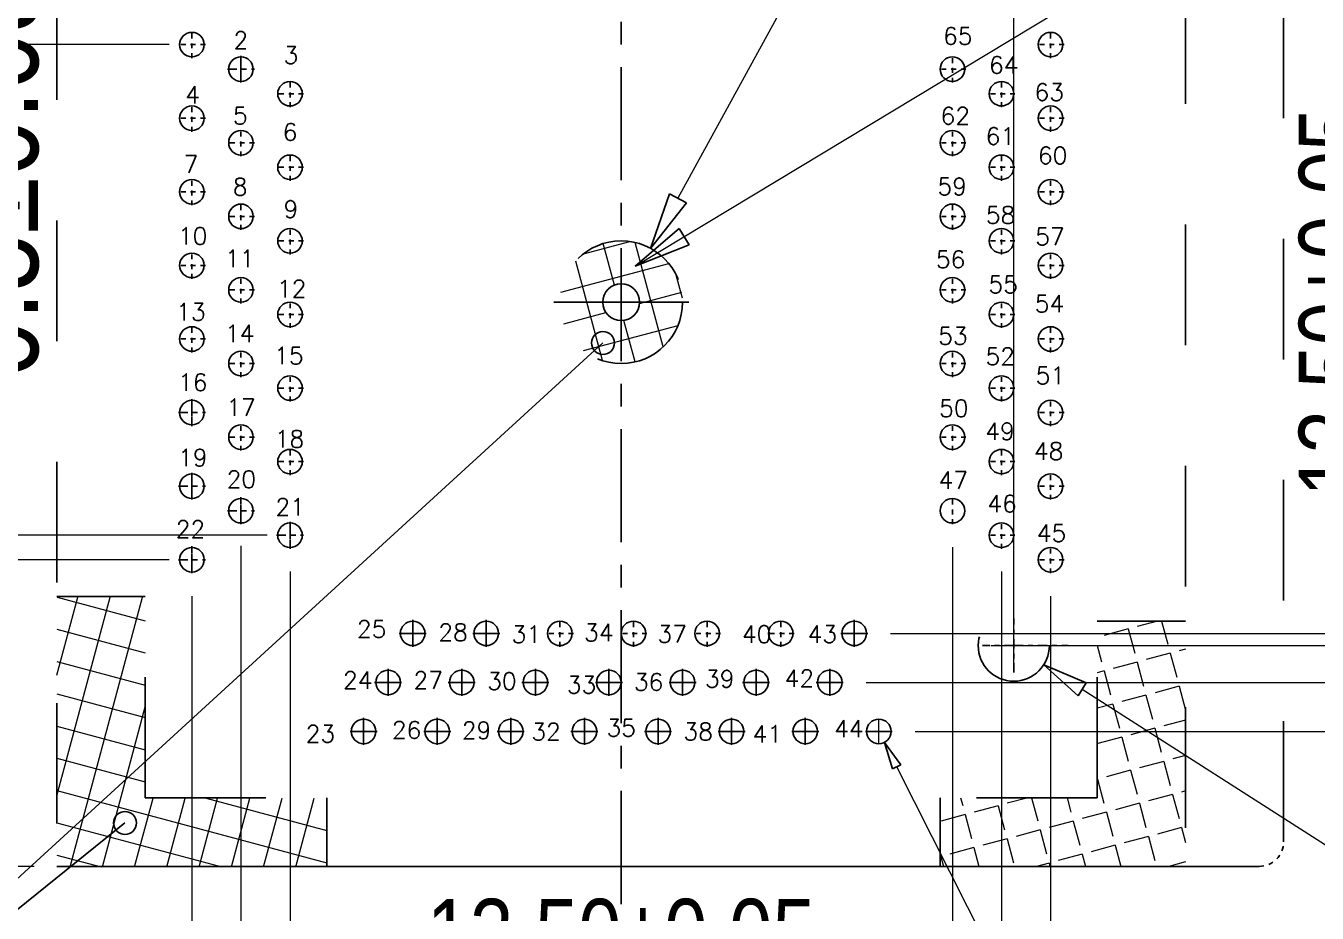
# Model space of a CAD drawing. Header units: millimetres. Extents: x 2405 to 2512, y -828 to -753.
# Drawn here: x 2427.45 to 2453.77, y -800.67 to -782.58 of the extents above; entities that cross this region are included whole.
import ezdxf
from ezdxf.enums import TextEntityAlignment as Align

# ---------------------------------------------------------------- set-up
doc = ezdxf.new("R2010")
doc.units = ezdxf.units.MM
doc.header["$LTSCALE"] = 30.734
doc.header["$PDMODE"] = 3
doc.header["$PDSIZE"] = 8
doc.linetypes.add('CENTER', pattern=[0.6, 0.375, -0.075, 0.075, -0.075])
doc.linetypes.add('HIDDEN', pattern=[0.2, 0.1, -0.1])
doc.layers.get('0').update_dxf_attribs({"linetype": 'CONTINUOUS'})
doc.layers.get('Defpoints').update_dxf_attribs({"linetype": 'CONTINUOUS'})
doc.layers.add('DEFAULT_2', color=8, linetype='HIDDEN')
doc.layers.add('DIM', color=3, linetype='CONTINUOUS')
doc.layers.add('from', color=7, linetype='CONTINUOUS', lineweight=13)
doc.styles.get("Standard").update_dxf_attribs({"font": 'txt', "width": 0.85})
doc.styles.add('TXT', font='txt.shx', dxfattribs={"bigfont": 'gbcbig.shx'})
doc.dimstyles.get("Standard").update_dxf_attribs({"dimscale": 0.97, "dimtxt": 2, "dimasz": 1.2, "dimexe": 0.5, "dimexo": 0.5, "dimgap": 0.5, "dimtad": 0, "dimtoh": 1, "dimzin": 1, "dimdsep": 46, "dimtxsty": 'Standard', "dimblk": 'CLOSEDBLANK', "dimcen": 0.5, "dimclrd": 3, "dimclre": 3, "dimclrt": 4, "dimadec": 0, "dimazin": 0, "dimtp": 0.05, "dimtm": 0.05, "dimtfac": 1, "dimtofl": 0, "dimtmove": 0, "dimatfit": 3, "dimldrblk": 'CLOSEDBLANK', "dimfxl": 1, "dimtolj": 1, "dimtzin": 0, "dimlwd": 5, "dimlwe": 5, "dimarcsym": 0})

# ---------------------------------------------------------------- blocks, each defined once
blk = doc.blocks.new('_CLOSEDBLANK')
at = {"color": 0, "linetype": 'ByBlock'}
for p, q in [((-1, 0.167), (0, 0)), ((-1, 0.167), (-1, -0.167)), ((0, 0), (-1, -0.167))]:
    blk.add_line(p, q, dxfattribs=at)
blk = doc.blocks.new('*D4')
at = {"layer": 'Defpoints', "color": 0, "linetype": 'ByBlock', "transparency": 16777216}
for p in [(2431.584, -774.147), (2431.584, -781.215), (2447.584, -795.215)]:
    blk.add_point(p, dxfattribs=at)
at = {"layer": 'DIM', "color": 3, "linetype": 'ByBlock', "lineweight": 5, "transparency": 16777216}
for p, q in [((2431.584, -780.75), (2431.584, -773.682)), ((2447.584, -794.75), (2447.584, -773.682)), ((2432.514, -774.147), (2434.771, -774.147)), ((2446.654, -774.147), (2444.397, -774.147))]:
    blk.add_line(p, q, dxfattribs=at)
at = {"layer": 'DIM', "color": 3, "linetype": 'ByBlock', "lineweight": 5, "transparency": 16777216, "xscale": 0.93, "yscale": 0.93, "zscale": 0.93, "rotation": 180}
blk.add_blockref('_CLOSEDBLANK', (2431.584, -774.147), dxfattribs=at)
at = {"layer": 'DIM', "color": 3, "linetype": 'ByBlock', "lineweight": 5, "transparency": 16777216, "xscale": 0.93, "yscale": 0.93, "zscale": 0.93}
blk.add_blockref('_CLOSEDBLANK', (2447.584, -774.147), dxfattribs=at)
at = {"layer": 'DIM', "color": 4, "linetype": 'ByBlock', "transparency": 16777216, "insert": (2439.584, -774.147), "char_height": 1.395, "attachment_point": 5}
blk.add_mtext('\\A1;16.00±0.05', dxfattribs=at)
blk = doc.blocks.new('*D5')
at = {"layer": 'Defpoints', "color": 0, "linetype": 'ByBlock', "transparency": 16777216}
for p in [(2422.185, -776.715), (2428.084, -776.715), (2428.084, -799.715)]:
    blk.add_point(p, dxfattribs=at)
at = {"layer": 'DIM', "color": 3, "linetype": 'ByBlock', "lineweight": 5, "transparency": 16777216}
for p, q in [((2427.619, -776.715), (2421.721, -776.715)), ((2422.185, -777.645), (2422.185, -783.205)), ((2422.185, -798.785), (2422.185, -793.225)), ((2427.619, -799.715), (2421.721, -799.715))]:
    blk.add_line(p, q, dxfattribs=at)
at = {"layer": 'DIM', "color": 3, "linetype": 'ByBlock', "lineweight": 5, "transparency": 16777216, "xscale": 0.93, "yscale": 0.93, "zscale": 0.93}
for p, rotation in [((2422.185, -776.715), 90), ((2422.185, -799.715), 270)]:
    blk.add_blockref('_CLOSEDBLANK', p, dxfattribs=dict(at, rotation=rotation))
at = {"layer": 'DIM', "color": 4, "linetype": 'ByBlock', "transparency": 16777216, "insert": (2422.185, -788.215), "char_height": 1.395, "attachment_point": 5, "rotation": 90}
blk.add_mtext('\\A1;23.00±0.05', dxfattribs=at)
blk = doc.blocks.new('*D7')
at = {"layer": 'Defpoints', "color": 0, "linetype": 'ByBlock', "transparency": 16777216}
for p in [(2431.584, -781.215), (2447.584, -795.215), (2455.528, -795.215)]:
    blk.add_point(p, dxfattribs=at)
at = {"layer": 'DIM', "color": 3, "linetype": 'ByBlock', "lineweight": 5, "transparency": 16777216}
for p, q in [((2432.049, -781.215), (2455.992, -781.215)), ((2455.528, -782.145), (2455.528, -783.402)), ((2455.528, -794.285), (2455.528, -793.027)), ((2448.049, -795.215), (2455.992, -795.215))]:
    blk.add_line(p, q, dxfattribs=at)
at = {"layer": 'DIM', "color": 3, "linetype": 'ByBlock', "lineweight": 5, "transparency": 16777216, "xscale": 0.93, "yscale": 0.93, "zscale": 0.93}
for p, rotation in [((2455.528, -781.215), 90), ((2455.528, -795.215), 270)]:
    blk.add_blockref('_CLOSEDBLANK', p, dxfattribs=dict(at, rotation=rotation))
at = {"layer": 'DIM', "color": 4, "linetype": 'ByBlock', "transparency": 16777216, "insert": (2455.528, -788.215), "char_height": 1.395, "attachment_point": 5, "rotation": 90}
blk.add_mtext('\\A1;14.00±0.05', dxfattribs=at)
blk = doc.blocks.new('*D8')
at = {"color": 3, "lineweight": 5, "transparency": 16777216}
for p, q in [((2444.787, -778.684), (2440.741, -786.096)), ((2445.951, -778.684), (2444.787, -778.684)), ((2439.584, -788.7), (2439.584, -787.73)), ((2439.099, -788.215), (2440.069, -788.215))]:
    blk.add_line(p, q, dxfattribs=at)
at = {"layer": 'Defpoints', "color": 0, "transparency": 16777216}
for p in [(2440.183, -787.118), (2438.985, -789.312)]:
    blk.add_point(p, dxfattribs=at)
at = {"color": 3, "lineweight": 5, "transparency": 16777216, "xscale": 1.164, "yscale": 1.164, "zscale": 1.164, "rotation": 241.3675862708112}
blk.add_blockref('_CLOSEDBLANK', (2440.183, -787.118), dxfattribs=at)
at = {"color": 2, "transparency": 16777216, "insert": (2449.46, -778.684), "char_height": 1.94, "attachment_point": 5}
blk.add_mtext('\\A1;∅1.25', dxfattribs=at)
blk = doc.blocks.new('*D9')
at = {"layer": 'Defpoints', "color": 0, "linetype": 'ByBlock', "transparency": 16777216}
for p in [(2446.334, -792.74), (2432.834, -793.24), (2446.334, -801.084)]:
    blk.add_point(p, dxfattribs=at)
at = {"layer": 'DIM', "color": 3, "linetype": 'ByBlock', "lineweight": 5, "transparency": 16777216}
for p, q in [((2446.334, -793.205), (2446.334, -801.548)), ((2432.834, -793.705), (2432.834, -801.548)), ((2433.764, -801.084), (2434.673, -801.084)), ((2445.404, -801.084), (2444.495, -801.084))]:
    blk.add_line(p, q, dxfattribs=at)
at = {"layer": 'DIM', "color": 3, "linetype": 'ByBlock', "lineweight": 5, "transparency": 16777216, "xscale": 0.93, "yscale": 0.93, "zscale": 0.93, "rotation": 180}
blk.add_blockref('_CLOSEDBLANK', (2432.834, -801.084), dxfattribs=at)
at = {"layer": 'DIM', "color": 3, "linetype": 'ByBlock', "lineweight": 5, "transparency": 16777216, "xscale": 0.93, "yscale": 0.93, "zscale": 0.93}
blk.add_blockref('_CLOSEDBLANK', (2446.334, -801.084), dxfattribs=at)
at = {"layer": 'DIM', "color": 4, "linetype": 'ByBlock', "transparency": 16777216, "insert": (2439.584, -801.084), "char_height": 1.395, "attachment_point": 5}
blk.add_mtext('\\A1;13.50±0.05', dxfattribs=at)
blk = doc.blocks.new('*D10')
at = {"layer": 'Defpoints', "color": 0, "linetype": 'ByBlock', "transparency": 16777216}
for p in [(2444.109, -781.465), (2444.609, -794.965), (2454.1, -794.965)]:
    blk.add_point(p, dxfattribs=at)
at = {"layer": 'DIM', "color": 3, "linetype": 'ByBlock', "lineweight": 5, "transparency": 16777216}
for p, q in [((2444.574, -781.465), (2454.565, -781.465)), ((2454.1, -782.395), (2454.1, -783.303)), ((2454.1, -794.035), (2454.1, -793.126)), ((2445.074, -794.965), (2454.565, -794.965))]:
    blk.add_line(p, q, dxfattribs=at)
at = {"layer": 'DIM', "color": 3, "linetype": 'ByBlock', "lineweight": 5, "transparency": 16777216, "xscale": 0.93, "yscale": 0.93, "zscale": 0.93}
for p, rotation in [((2454.1, -781.465), 90), ((2454.1, -794.965), 270)]:
    blk.add_blockref('_CLOSEDBLANK', p, dxfattribs=dict(at, rotation=rotation))
at = {"layer": 'DIM', "color": 4, "linetype": 'ByBlock', "transparency": 16777216, "insert": (2454.1, -788.215), "char_height": 1.395, "attachment_point": 5, "rotation": 90}
blk.add_mtext('\\A1;13.50±0.05', dxfattribs=at)
blk = doc.blocks.new('*D11')
at = {"layer": 'Defpoints', "color": 0, "linetype": 'ByBlock', "transparency": 16777216}
for p in [(2444.609, -780.465), (2444.109, -795.965), (2456.897, -795.965)]:
    blk.add_point(p, dxfattribs=at)
at = {"layer": 'DIM', "color": 3, "linetype": 'ByBlock', "lineweight": 5, "transparency": 16777216}
for p, q in [((2445.074, -780.465), (2457.362, -780.465)), ((2456.897, -781.395), (2456.897, -783.303)), ((2456.897, -795.035), (2456.897, -793.126)), ((2444.574, -795.965), (2457.362, -795.965))]:
    blk.add_line(p, q, dxfattribs=at)
at = {"layer": 'DIM', "color": 3, "linetype": 'ByBlock', "lineweight": 5, "transparency": 16777216, "xscale": 0.93, "yscale": 0.93, "zscale": 0.93}
for p, rotation in [((2456.897, -780.465), 90), ((2456.897, -795.965), 270)]:
    blk.add_blockref('_CLOSEDBLANK', p, dxfattribs=dict(at, rotation=rotation))
at = {"layer": 'DIM', "color": 4, "linetype": 'ByBlock', "transparency": 16777216, "insert": (2456.897, -788.215), "char_height": 1.395, "attachment_point": 5, "rotation": 90}
blk.add_mtext('\\A1;15.50±0.05', dxfattribs=at)
blk = doc.blocks.new('*D12')
at = {"layer": 'Defpoints', "color": 0, "linetype": 'ByBlock', "transparency": 16777216}
for p in [(2445.109, -779.465), (2458.239, -779.465), (2445.109, -796.965)]:
    blk.add_point(p, dxfattribs=at)
at = {"layer": 'DIM', "color": 3, "linetype": 'ByBlock', "lineweight": 5, "transparency": 16777216}
for p, q in [((2445.574, -779.465), (2458.704, -779.465)), ((2458.239, -780.395), (2458.239, -783.303)), ((2458.239, -796.035), (2458.239, -793.126)), ((2445.574, -796.965), (2458.704, -796.965))]:
    blk.add_line(p, q, dxfattribs=at)
at = {"layer": 'DIM', "color": 3, "linetype": 'ByBlock', "lineweight": 5, "transparency": 16777216, "xscale": 0.93, "yscale": 0.93, "zscale": 0.93}
for p, rotation in [((2458.239, -779.465), 90), ((2458.239, -796.965), 270)]:
    blk.add_blockref('_CLOSEDBLANK', p, dxfattribs=dict(at, rotation=rotation))
at = {"layer": 'DIM', "color": 4, "linetype": 'ByBlock', "transparency": 16777216, "insert": (2458.239, -788.215), "char_height": 1.395, "attachment_point": 5, "rotation": 90}
blk.add_mtext('\\A1;17.50±0.05', dxfattribs=at)
blk = doc.blocks.new('*D13')
at = {"layer": 'Defpoints', "color": 0, "linetype": 'ByBlock', "transparency": 16777216}
for p in [(2431.834, -792.715), (2447.334, -793.24), (2447.334, -802.4)]:
    blk.add_point(p, dxfattribs=at)
at = {"layer": 'DIM', "color": 3, "linetype": 'ByBlock', "lineweight": 5, "transparency": 16777216}
for p, q in [((2431.834, -793.18), (2431.834, -802.865)), ((2447.334, -793.705), (2447.334, -802.865)), ((2432.764, -802.4), (2434.673, -802.4)), ((2446.404, -802.4), (2444.495, -802.4))]:
    blk.add_line(p, q, dxfattribs=at)
at = {"layer": 'DIM', "color": 3, "linetype": 'ByBlock', "lineweight": 5, "transparency": 16777216, "xscale": 0.93, "yscale": 0.93, "zscale": 0.93, "rotation": 180}
blk.add_blockref('_CLOSEDBLANK', (2431.834, -802.4), dxfattribs=at)
at = {"layer": 'DIM', "color": 3, "linetype": 'ByBlock', "lineweight": 5, "transparency": 16777216, "xscale": 0.93, "yscale": 0.93, "zscale": 0.93}
blk.add_blockref('_CLOSEDBLANK', (2447.334, -802.4), dxfattribs=at)
at = {"layer": 'DIM', "color": 4, "linetype": 'ByBlock', "transparency": 16777216, "insert": (2439.584, -802.4), "char_height": 1.395, "attachment_point": 5}
blk.add_mtext('\\A1;15.50±0.05', dxfattribs=at)
blk = doc.blocks.new('*D14')
at = {"layer": 'Defpoints', "color": 0, "linetype": 'ByBlock', "transparency": 16777216}
for p in [(2430.834, -793.74), (2448.334, -793.74), (2448.334, -803.765)]:
    blk.add_point(p, dxfattribs=at)
at = {"layer": 'DIM', "color": 3, "linetype": 'ByBlock', "lineweight": 5, "transparency": 16777216}
for p, q in [((2430.834, -794.205), (2430.834, -804.23)), ((2448.334, -794.205), (2448.334, -804.23)), ((2431.764, -803.765), (2434.673, -803.765)), ((2447.404, -803.765), (2444.495, -803.765))]:
    blk.add_line(p, q, dxfattribs=at)
at = {"layer": 'DIM', "color": 3, "linetype": 'ByBlock', "lineweight": 5, "transparency": 16777216, "xscale": 0.93, "yscale": 0.93, "zscale": 0.93, "rotation": 180}
blk.add_blockref('_CLOSEDBLANK', (2430.834, -803.765), dxfattribs=at)
at = {"layer": 'DIM', "color": 3, "linetype": 'ByBlock', "lineweight": 5, "transparency": 16777216, "xscale": 0.93, "yscale": 0.93, "zscale": 0.93}
blk.add_blockref('_CLOSEDBLANK', (2448.334, -803.765), dxfattribs=at)
at = {"layer": 'DIM', "color": 4, "linetype": 'ByBlock', "transparency": 16777216, "insert": (2439.584, -803.765), "char_height": 1.395, "attachment_point": 5}
blk.add_mtext('\\A1;17.50±0.05', dxfattribs=at)
blk = doc.blocks.new('*D15')
at = {"layer": 'Defpoints', "color": 0, "linetype": 'ByBlock', "transparency": 16777216}
for p in [(2446.974, -794.824), (2448.194, -795.606)]:
    blk.add_point(p, dxfattribs=at)
at = {"layer": 'DIM', "color": 3, "linetype": 'ByBlock', "lineweight": 5, "transparency": 16777216}
for p, q in [((2447.584, -795.68), (2447.584, -794.75)), ((2447.119, -795.215), (2448.049, -795.215)), ((2460.11, -803.24), (2448.978, -796.108)), ((2461.91, -803.24), (2460.11, -803.24))]:
    blk.add_line(p, q, dxfattribs=at)
at = {"layer": 'DIM', "color": 3, "linetype": 'ByBlock', "lineweight": 5, "transparency": 16777216, "xscale": 0.93, "yscale": 0.93, "zscale": 0.93, "rotation": 147.3529996918262}
blk.add_blockref('_CLOSEDBLANK', (2448.194, -795.606), dxfattribs=at)
at = {"layer": 'DIM', "color": 4, "linetype": 'ByBlock', "transparency": 16777216, "insert": (2467.236, -803.24), "char_height": 1.395, "attachment_point": 5}
blk.add_mtext('\\A1;2-∅1.45{\\H0.837000;\\S+0.05^  0.00;}', dxfattribs=at)
blk = doc.blocks.new('*D16')
at = {"layer": 'Defpoints', "color": 0, "linetype": 'ByBlock', "transparency": 16777216}
for p in [(2426.784, -792.965), (2432.834, -792.965), (2430.834, -793.465)]:
    blk.add_point(p, dxfattribs=at)
at = {"layer": 'DIM', "color": 3, "linetype": 'ByBlock', "lineweight": 5, "transparency": 16777216}
for p, q in [((2426.784, -791.849), (2426.784, -790.733)), ((2432.369, -792.965), (2426.319, -792.965)), ((2430.369, -793.465), (2426.319, -793.465)), ((2426.784, -794.581), (2426.784, -795.697))]:
    blk.add_line(p, q, dxfattribs=at)
at = {"layer": 'DIM', "color": 3, "linetype": 'ByBlock', "lineweight": 5, "transparency": 16777216, "xscale": 1.116, "yscale": 1.116, "zscale": 1.116}
for p, rotation in [((2426.784, -792.965), 270), ((2426.784, -793.465), 90)]:
    blk.add_blockref('_CLOSEDBLANK', p, dxfattribs=dict(at, rotation=rotation))
at = {"layer": 'DIM', "color": 4, "linetype": 'ByBlock', "transparency": 16777216, "insert": (2426.784, -785.657), "char_height": 1.86, "attachment_point": 5, "rotation": 90}
blk.add_mtext('\\A1;0.5%%p0.03', dxfattribs=at)
blk = doc.blocks.new('*D17')
at = {"layer": 'Defpoints', "color": 0, "linetype": 'ByBlock', "transparency": 16777216}
for p in [(2424.868, -782.965), (2430.834, -782.965), (2430.834, -793.465)]:
    blk.add_point(p, dxfattribs=at)
at = {"layer": 'DIM', "color": 3, "linetype": 'ByBlock', "lineweight": 5, "transparency": 16777216}
for p, q in [((2424.868, -782.965), (2424.868, -781.849)), ((2430.369, -782.965), (2424.403, -782.965)), ((2424.868, -792.349), (2424.868, -784.081)), ((2430.369, -793.465), (2424.403, -793.465))]:
    blk.add_line(p, q, dxfattribs=at)
at = {"layer": 'DIM', "color": 3, "linetype": 'ByBlock', "lineweight": 5, "transparency": 16777216, "xscale": 1.116, "yscale": 1.116, "zscale": 1.116}
for p, rotation in [((2424.868, -782.965), 90), ((2424.868, -793.465), 270)]:
    blk.add_blockref('_CLOSEDBLANK', p, dxfattribs=dict(at, rotation=rotation))
at = {"layer": 'DIM', "color": 4, "linetype": 'ByBlock', "transparency": 16777216, "insert": (2424.868, -770.053), "char_height": 1.86, "attachment_point": 5, "rotation": 90}
blk.add_mtext('\\A1;4-0.5X21=10.5%%P0.05', dxfattribs=at)

msp = doc.modelspace()

# ---------------------------------------------------------------- hatches: boundary and pattern name
at = {"linetype": 'HIDDEN', "lineweight": 9, "ltscale": 0.3}
h = msp.add_hatch(dxfattribs=at)
h.set_pattern_fill('NET', color=8, scale=0.2, angle=15, style=0)
h.set_pattern_definition([(15, (287.9567, -800.8173), (-0.1643501, 0.6133629), []), (105, (287.9567, -800.8173), (-0.6133629, -0.1643501), [])])
edge = h.paths.add_edge_path(flags=16)
edge.add_arc((2439.584, -788.215), 0.375, 0, 360)
edge = h.paths.add_edge_path()
edge.add_arc((2439.584, -788.215), 1.25, 0, 360)
h = msp.add_hatch(dxfattribs=at)
h.set_pattern_fill('NET', color=8, scale=0.2, angle=15, style=0)
h.set_pattern_definition([(345, (157.4182, -447.44727), (-0.1643501, -0.6133629), []), (255, (157.4182, -447.44727), (-0.6133629, 0.1643501), [])])
h.paths.add_polyline_path([(2429.884, -794.226), (2428.084, -794.226), (2428.084, -799.726), (2433.584, -799.726), (2433.584, -798.326), (2429.884, -798.326)])
h = msp.add_hatch(dxfattribs=at)
h.set_pattern_fill('ANGLE', color=8, scale=0.1, angle=15, style=0)
h.set_pattern_definition([(195, (4376.2642, -384.2909), (0.1807851, -0.6746992), [0.508, -0.1905]), (285, (4376.2642, -384.2909), (0.6746992, 0.1807851), [0.508, -0.1905])])
h.paths.add_polyline_path([(2449.284, -798.315), (2449.284, -794.715), (2451.084, -794.715), (2451.084, -799.715), (2446.084, -799.715), (2446.084, -798.315)])
edge = h.paths.add_edge_path(flags=17)
edge.add_line((2449.284, -798.315), (2449.284, -794.715))

# ---------------------------------------------------------------- linework, layer by layer
at = {"color": 1, "linetype": 'CENTER', "ltscale": 0.2}
msp.add_line((2439.584, -800.483), (2439.584, -776.123), dxfattribs=at)
at = {"color": 1, "linetype": 'CENTER', "ltscale": 0.008264}
for p, q in [((2430.834, -783.24), (2430.834, -782.69)), ((2430.834, -783.24), (2430.834, -782.69)), ((2430.834, -783.24), (2430.834, -782.69)), ((2448.334, -783.24), (2448.334, -782.69)), ((2448.334, -783.24), (2448.334, -782.69)), ((2448.334, -783.24), (2448.334, -782.69)), ((2431.109, -782.965), (2430.559, -782.965)), ((2431.109, -782.965), (2430.559, -782.965)), ((2431.109, -782.965), (2430.559, -782.965)), ((2431.834, -783.74), (2431.834, -783.19)), ((2431.834, -783.74), (2431.834, -783.19)), ((2431.834, -783.74), (2431.834, -783.19)), ((2446.334, -783.74), (2446.334, -783.19)), ((2446.334, -783.74), (2446.334, -783.19)), ((2446.334, -783.74), (2446.334, -783.19)), ((2448.609, -782.965), (2448.059, -782.965)), ((2448.609, -782.965), (2448.059, -782.965)), ((2448.609, -782.965), (2448.059, -782.965)), ((2446.609, -783.465), (2446.059, -783.465)), ((2446.609, -783.465), (2446.059, -783.465)), ((2446.609, -783.465), (2446.059, -783.465)), ((2432.834, -784.24), (2432.834, -783.69)), ((2432.834, -784.24), (2432.834, -783.69)), ((2432.834, -784.24), (2432.834, -783.69)), ((2447.334, -784.24), (2447.334, -783.69)), ((2447.334, -784.24), (2447.334, -783.69)), ((2447.334, -784.24), (2447.334, -783.69)), ((2433.109, -783.965), (2432.559, -783.965)), ((2433.109, -783.965), (2432.559, -783.965)), ((2433.109, -783.965), (2432.559, -783.965)), ((2447.609, -783.965), (2447.059, -783.965)), ((2447.609, -783.965), (2447.059, -783.965)), ((2447.609, -783.965), (2447.059, -783.965)), ((2430.834, -784.74), (2430.834, -784.19)), ((2430.834, -784.74), (2430.834, -784.19)), ((2430.834, -784.74), (2430.834, -784.19)), ((2448.334, -784.74), (2448.334, -784.19)), ((2448.334, -784.74), (2448.334, -784.19)), ((2448.334, -784.74), (2448.334, -784.19)), ((2431.109, -784.465), (2430.559, -784.465)), ((2431.109, -784.465), (2430.559, -784.465)), ((2431.109, -784.465), (2430.559, -784.465)), ((2448.609, -784.465), (2448.059, -784.465)), ((2448.609, -784.465), (2448.059, -784.465)), ((2448.609, -784.465), (2448.059, -784.465)), ((2431.834, -785.24), (2431.834, -784.69)), ((2431.834, -785.24), (2431.834, -784.69)), ((2431.834, -785.24), (2431.834, -784.69)), ((2446.334, -785.24), (2446.334, -784.69)), ((2446.334, -785.24), (2446.334, -784.69)), ((2446.334, -785.24), (2446.334, -784.69)), ((2432.109, -784.965), (2431.559, -784.965)), ((2432.109, -784.965), (2431.559, -784.965)), ((2432.109, -784.965), (2431.559, -784.965)), ((2446.609, -784.965), (2446.059, -784.965)), ((2446.609, -784.965), (2446.059, -784.965)), ((2446.609, -784.965), (2446.059, -784.965)), ((2432.834, -785.74), (2432.834, -785.19)), ((2432.834, -785.74), (2432.834, -785.19)), ((2432.834, -785.74), (2432.834, -785.19)), ((2447.334, -785.74), (2447.334, -785.19)), ((2447.334, -785.74), (2447.334, -785.19)), ((2447.334, -785.74), (2447.334, -785.19)), ((2433.109, -785.465), (2432.559, -785.465)), ((2433.109, -785.465), (2432.559, -785.465)), ((2433.109, -785.465), (2432.559, -785.465)), ((2447.609, -785.465), (2447.059, -785.465)), ((2447.609, -785.465), (2447.059, -785.465)), ((2447.609, -785.465), (2447.059, -785.465)), ((2430.834, -786.24), (2430.834, -785.69)), ((2430.834, -786.24), (2430.834, -785.69)), ((2430.834, -786.24), (2430.834, -785.69)), ((2448.334, -786.24), (2448.334, -785.69)), ((2448.334, -786.24), (2448.334, -785.69)), ((2448.334, -786.24), (2448.334, -785.69)), ((2431.109, -785.965), (2430.559, -785.965)), ((2431.109, -785.965), (2430.559, -785.965)), ((2431.109, -785.965), (2430.559, -785.965)), ((2448.609, -785.965), (2448.059, -785.965)), ((2448.609, -785.965), (2448.059, -785.965)), ((2448.609, -785.965), (2448.059, -785.965)), ((2431.834, -786.74), (2431.834, -786.19)), ((2431.834, -786.74), (2431.834, -786.19)), ((2431.834, -786.74), (2431.834, -786.19)), ((2446.334, -786.74), (2446.334, -786.19)), ((2446.334, -786.74), (2446.334, -786.19)), ((2446.334, -786.74), (2446.334, -786.19)), ((2432.109, -786.465), (2431.559, -786.465)), ((2432.109, -786.465), (2431.559, -786.465)), ((2432.109, -786.465), (2431.559, -786.465)), ((2446.609, -786.465), (2446.059, -786.465)), ((2446.609, -786.465), (2446.059, -786.465)), ((2446.609, -786.465), (2446.059, -786.465)), ((2432.834, -787.24), (2432.834, -786.69)), ((2432.834, -787.24), (2432.834, -786.69)), ((2432.834, -787.24), (2432.834, -786.69)), ((2447.334, -787.24), (2447.334, -786.69)), ((2447.334, -787.24), (2447.334, -786.69)), ((2447.334, -787.24), (2447.334, -786.69)), ((2433.109, -786.965), (2432.559, -786.965)), ((2433.109, -786.965), (2432.559, -786.965)), ((2433.109, -786.965), (2432.559, -786.965)), ((2447.609, -786.965), (2447.059, -786.965)), ((2447.609, -786.965), (2447.059, -786.965)), ((2447.609, -786.965), (2447.059, -786.965)), ((2430.834, -787.74), (2430.834, -787.19)), ((2430.834, -787.74), (2430.834, -787.19)), ((2430.834, -787.74), (2430.834, -787.19)), ((2448.334, -787.74), (2448.334, -787.19)), ((2448.334, -787.74), (2448.334, -787.19)), ((2448.334, -787.74), (2448.334, -787.19)), ((2431.109, -787.465), (2430.559, -787.465)), ((2431.109, -787.465), (2430.559, -787.465)), ((2431.109, -787.465), (2430.559, -787.465)), ((2448.609, -787.465), (2448.059, -787.465)), ((2448.609, -787.465), (2448.059, -787.465)), ((2448.609, -787.465), (2448.059, -787.465)), ((2431.834, -788.24), (2431.834, -787.69)), ((2431.834, -788.24), (2431.834, -787.69)), ((2431.834, -788.24), (2431.834, -787.69)), ((2446.334, -788.24), (2446.334, -787.69)), ((2446.334, -788.24), (2446.334, -787.69)), ((2446.334, -788.24), (2446.334, -787.69)), ((2432.109, -787.965), (2431.559, -787.965)), ((2432.109, -787.965), (2431.559, -787.965)), ((2432.109, -787.965), (2431.559, -787.965)), ((2432.834, -788.74), (2432.834, -788.19)), ((2432.834, -788.74), (2432.834, -788.19)), ((2432.834, -788.74), (2432.834, -788.19)), ((2446.609, -787.965), (2446.059, -787.965)), ((2446.609, -787.965), (2446.059, -787.965)), ((2446.609, -787.965), (2446.059, -787.965)), ((2447.334, -788.74), (2447.334, -788.19)), ((2447.334, -788.74), (2447.334, -788.19)), ((2447.334, -788.74), (2447.334, -788.19)), ((2433.109, -788.465), (2432.559, -788.465)), ((2433.109, -788.465), (2432.559, -788.465)), ((2433.109, -788.465), (2432.559, -788.465)), ((2447.609, -788.465), (2447.059, -788.465)), ((2447.609, -788.465), (2447.059, -788.465)), ((2447.609, -788.465), (2447.059, -788.465)), ((2430.834, -789.24), (2430.834, -788.69)), ((2430.834, -789.24), (2430.834, -788.69)), ((2430.834, -789.24), (2430.834, -788.69)), ((2448.334, -789.24), (2448.334, -788.69)), ((2448.334, -789.24), (2448.334, -788.69)), ((2448.334, -789.24), (2448.334, -788.69)), ((2431.109, -788.965), (2430.559, -788.965)), ((2431.109, -788.965), (2430.559, -788.965)), ((2431.109, -788.965), (2430.559, -788.965)), ((2448.609, -788.965), (2448.059, -788.965)), ((2448.609, -788.965), (2448.059, -788.965)), ((2448.609, -788.965), (2448.059, -788.965)), ((2431.834, -789.74), (2431.834, -789.19)), ((2431.834, -789.74), (2431.834, -789.19)), ((2431.834, -789.74), (2431.834, -789.19)), ((2446.334, -789.74), (2446.334, -789.19)), ((2446.334, -789.74), (2446.334, -789.19)), ((2446.334, -789.74), (2446.334, -789.19)), ((2432.109, -789.465), (2431.559, -789.465)), ((2432.109, -789.465), (2431.559, -789.465)), ((2432.109, -789.465), (2431.559, -789.465)), ((2446.609, -789.465), (2446.059, -789.465)), ((2446.609, -789.465), (2446.059, -789.465)), ((2446.609, -789.465), (2446.059, -789.465)), ((2432.834, -790.24), (2432.834, -789.69)), ((2432.834, -790.24), (2432.834, -789.69)), ((2432.834, -790.24), (2432.834, -789.69)), ((2447.334, -790.24), (2447.334, -789.69)), ((2447.334, -790.24), (2447.334, -789.69)), ((2447.334, -790.24), (2447.334, -789.69)), ((2433.109, -789.965), (2432.559, -789.965)), ((2433.109, -789.965), (2432.559, -789.965)), ((2433.109, -789.965), (2432.559, -789.965)), ((2447.609, -789.965), (2447.059, -789.965)), ((2447.609, -789.965), (2447.059, -789.965)), ((2447.609, -789.965), (2447.059, -789.965)), ((2430.834, -790.74), (2430.834, -790.19)), ((2430.834, -790.74), (2430.834, -790.19)), ((2430.834, -790.74), (2430.834, -790.19)), ((2448.334, -790.74), (2448.334, -790.19)), ((2448.334, -790.74), (2448.334, -790.19)), ((2448.334, -790.74), (2448.334, -790.19)), ((2448.609, -790.465), (2448.059, -790.465)), ((2448.609, -790.465), (2448.059, -790.465)), ((2448.609, -790.465), (2448.059, -790.465)), ((2431.834, -791.24), (2431.834, -790.69)), ((2431.834, -791.24), (2431.834, -790.69)), ((2431.834, -791.24), (2431.834, -790.69)), ((2446.334, -791.24), (2446.334, -790.69)), ((2446.334, -791.24), (2446.334, -790.69)), ((2446.334, -791.24), (2446.334, -790.69)), ((2432.109, -790.965), (2431.559, -790.965)), ((2432.109, -790.965), (2431.559, -790.965)), ((2432.109, -790.965), (2431.559, -790.965)), ((2446.609, -790.965), (2446.059, -790.965)), ((2446.609, -790.965), (2446.059, -790.965)), ((2446.609, -790.965), (2446.059, -790.965)), ((2432.834, -791.74), (2432.834, -791.19)), ((2432.834, -791.74), (2432.834, -791.19)), ((2432.834, -791.74), (2432.834, -791.19)), ((2447.334, -791.74), (2447.334, -791.19)), ((2447.334, -791.74), (2447.334, -791.19)), ((2447.334, -791.74), (2447.334, -791.19)), ((2433.109, -791.465), (2432.559, -791.465)), ((2433.109, -791.465), (2432.559, -791.465)), ((2433.109, -791.465), (2432.559, -791.465)), ((2447.609, -791.465), (2447.059, -791.465)), ((2447.609, -791.465), (2447.059, -791.465)), ((2447.609, -791.465), (2447.059, -791.465)), ((2430.834, -792.24), (2430.834, -791.69)), ((2430.834, -792.24), (2430.834, -791.69)), ((2430.834, -792.24), (2430.834, -791.69)), ((2448.334, -792.24), (2448.334, -791.69)), ((2448.334, -792.24), (2448.334, -791.69)), ((2448.334, -792.24), (2448.334, -791.69)), ((2448.609, -791.965), (2448.059, -791.965)), ((2448.609, -791.965), (2448.059, -791.965)), ((2448.609, -791.965), (2448.059, -791.965)), ((2431.834, -792.74), (2431.834, -792.19)), ((2431.834, -792.74), (2431.834, -792.19)), ((2431.834, -792.74), (2431.834, -792.19)), ((2446.334, -792.74), (2446.334, -792.19)), ((2446.334, -792.74), (2446.334, -792.19)), ((2446.334, -792.74), (2446.334, -792.19)), ((2432.834, -793.24), (2432.834, -792.69)), ((2432.834, -793.24), (2432.834, -792.69)), ((2432.834, -793.24), (2432.834, -792.69)), ((2447.334, -793.24), (2447.334, -792.69)), ((2447.334, -793.24), (2447.334, -792.69)), ((2447.334, -793.24), (2447.334, -792.69)), ((2430.834, -793.74), (2430.834, -793.19)), ((2430.834, -793.74), (2430.834, -793.19)), ((2430.834, -793.74), (2430.834, -793.19)), ((2447.609, -792.965), (2447.059, -792.965)), ((2447.609, -792.965), (2447.059, -792.965)), ((2447.609, -792.965), (2447.059, -792.965)), ((2448.334, -793.74), (2448.334, -793.19)), ((2448.334, -793.74), (2448.334, -793.19)), ((2448.334, -793.74), (2448.334, -793.19)), ((2448.609, -793.465), (2448.059, -793.465)), ((2448.609, -793.465), (2448.059, -793.465)), ((2448.609, -793.465), (2448.059, -793.465)), ((2438.334, -795.24), (2438.334, -794.69)), ((2438.334, -795.24), (2438.334, -794.69)), ((2439.834, -795.24), (2439.834, -794.69)), ((2439.834, -795.24), (2439.834, -794.69)), ((2441.334, -795.24), (2441.334, -794.69)), ((2441.334, -795.24), (2441.334, -794.69)), ((2442.834, -795.24), (2442.834, -794.69)), ((2442.834, -795.24), (2442.834, -794.69)), ((2435.609, -794.965), (2435.059, -794.965)), ((2435.609, -794.965), (2435.059, -794.965)), ((2437.109, -794.965), (2436.559, -794.965)), ((2437.109, -794.965), (2436.559, -794.965)), ((2438.609, -794.965), (2438.059, -794.965)), ((2438.609, -794.965), (2438.059, -794.965)), ((2440.109, -794.965), (2439.559, -794.965)), ((2440.109, -794.965), (2439.559, -794.965)), ((2441.609, -794.965), (2441.059, -794.965)), ((2441.609, -794.965), (2441.059, -794.965)), ((2443.109, -794.965), (2442.559, -794.965)), ((2443.109, -794.965), (2442.559, -794.965)), ((2443.834, -796.24), (2443.834, -795.69)), ((2443.834, -796.24), (2443.834, -795.69)), ((2441.834, -797.24), (2441.834, -796.69)), ((2441.834, -797.24), (2441.834, -796.69)), ((2443.334, -797.24), (2443.334, -796.69)), ((2443.334, -797.24), (2443.334, -796.69))]:
    msp.add_line(p, q, dxfattribs=at)
at = {"color": 1, "linetype": 'CENTER', "ltscale": 0.016529}
for p, q in [((2431.834, -783.74), (2431.834, -783.19)), ((2431.834, -783.74), (2431.834, -783.19)), ((2431.834, -783.74), (2431.834, -783.19)), ((2431.559, -783.465), (2432.109, -783.465)), ((2431.559, -783.465), (2432.109, -783.465)), ((2431.559, -783.465), (2432.109, -783.465)), ((2430.834, -790.74), (2430.834, -790.19)), ((2430.559, -790.465), (2431.109, -790.465)), ((2430.834, -792.24), (2430.834, -791.69)), ((2430.559, -791.965), (2431.109, -791.965)), ((2431.834, -792.74), (2431.834, -792.19)), ((2431.559, -792.465), (2432.109, -792.465)), ((2432.834, -793.24), (2432.834, -792.69)), ((2430.834, -793.74), (2430.834, -793.19)), ((2432.559, -792.965), (2433.109, -792.965)), ((2430.559, -793.465), (2431.109, -793.465)), ((2447.584, -795.765), (2447.584, -794.665)), ((2447.584, -795.215), (2446.947, -795.215)), ((2447.584, -795.215), (2448.694, -795.215))]:
    msp.add_line(p, q, dxfattribs=at)
at = {"color": 1, "linetype": 'CENTER', "ltscale": 1.27}
msp.add_line((2440.959, -788.215), (2438.209, -788.215), dxfattribs=at)
at = {"color": 1, "linetype": 'CENTER', "ltscale": 0.041322}
msp.add_line((2438.209, -788.215), (2440.959, -788.215), dxfattribs=at)
msp.add_line((2439.584, -788.215), (2438.698, -788.215))
at = {"color": 0, "linetype": 'ByBlock'}
for p in [(2439.212, -789.046), (2429.471, -798.829)]:
    msp.add_line(p, (2421.769, -804.998), dxfattribs=at)
at = {"color": 1, "linetype": 'CENTER', "ltscale": 0.254}
for p, q in [((2435.334, -795.24), (2435.334, -794.69)), ((2435.334, -795.24), (2435.334, -794.69)), ((2436.834, -795.24), (2436.834, -794.69)), ((2444.334, -795.24), (2444.334, -794.69)), ((2435.609, -794.965), (2435.059, -794.965)), ((2435.609, -794.965), (2435.059, -794.965)), ((2437.109, -794.965), (2436.559, -794.965)), ((2444.609, -794.965), (2444.059, -794.965)), ((2434.834, -796.24), (2434.834, -795.69)), ((2436.334, -796.24), (2436.334, -795.69)), ((2437.834, -796.24), (2437.834, -795.69)), ((2437.834, -796.24), (2437.834, -795.69)), ((2437.834, -796.24), (2437.834, -795.69)), ((2439.334, -796.24), (2439.334, -795.69)), ((2439.334, -796.24), (2439.334, -795.69)), ((2439.334, -796.24), (2439.334, -795.69)), ((2439.334, -796.24), (2439.334, -795.69)), ((2440.834, -796.24), (2440.834, -795.69)), ((2442.334, -796.24), (2442.334, -795.69)), ((2443.834, -796.24), (2443.834, -795.69)), ((2435.109, -795.965), (2434.559, -795.965)), ((2435.109, -795.965), (2434.559, -795.965)), ((2435.109, -795.965), (2434.559, -795.965)), ((2435.109, -795.965), (2434.559, -795.965)), ((2436.609, -795.965), (2436.059, -795.965)), ((2438.109, -795.965), (2437.559, -795.965)), ((2438.109, -795.965), (2437.559, -795.965)), ((2438.109, -795.965), (2437.559, -795.965)), ((2439.609, -795.965), (2439.059, -795.965)), ((2439.609, -795.965), (2439.059, -795.965)), ((2439.609, -795.965), (2439.059, -795.965)), ((2439.609, -795.965), (2439.059, -795.965)), ((2441.109, -795.965), (2440.559, -795.965)), ((2442.609, -795.965), (2442.059, -795.965)), ((2444.109, -795.965), (2443.559, -795.965)), ((2434.334, -797.24), (2434.334, -796.69)), ((2434.334, -797.24), (2434.334, -796.69)), ((2434.334, -797.24), (2434.334, -796.69)), ((2434.334, -797.24), (2434.334, -796.69)), ((2435.834, -797.24), (2435.834, -796.69)), ((2435.834, -797.24), (2435.834, -796.69)), ((2435.834, -797.24), (2435.834, -796.69)), ((2435.834, -797.24), (2435.834, -796.69)), ((2437.334, -797.24), (2437.334, -796.69)), ((2437.334, -797.24), (2437.334, -796.69)), ((2437.334, -797.24), (2437.334, -796.69)), ((2437.334, -797.24), (2437.334, -796.69)), ((2438.834, -797.24), (2438.834, -796.69)), ((2440.334, -797.24), (2440.334, -796.69)), ((2441.834, -797.24), (2441.834, -796.69)), ((2443.334, -797.24), (2443.334, -796.69)), ((2434.609, -796.965), (2434.059, -796.965)), ((2434.609, -796.965), (2434.059, -796.965)), ((2434.609, -796.965), (2434.059, -796.965)), ((2434.609, -796.965), (2434.059, -796.965)), ((2436.109, -796.965), (2435.559, -796.965)), ((2436.109, -796.965), (2435.559, -796.965)), ((2436.109, -796.965), (2435.559, -796.965)), ((2436.109, -796.965), (2435.559, -796.965)), ((2437.609, -796.965), (2437.059, -796.965)), ((2437.609, -796.965), (2437.059, -796.965)), ((2437.609, -796.965), (2437.059, -796.965)), ((2437.609, -796.965), (2437.059, -796.965)), ((2439.109, -796.965), (2438.559, -796.965)), ((2440.609, -796.965), (2440.059, -796.965)), ((2442.109, -796.965), (2441.559, -796.965)), ((2443.609, -796.965), (2443.059, -796.965)), ((2445.109, -796.965), (2444.559, -796.965))]:
    msp.add_line(p, q, dxfattribs=at)
at = {"color": 3, "lineweight": 5}
for p, q in [((2447.584, -795.64), (2447.584, -794.79)), ((2447.159, -795.215), (2448.009, -795.215)), ((2447.873, -802.978), (2445.198, -797.686))]:
    msp.add_line(p, q, dxfattribs=at)
at = {"color": 3, "linetype": 'ByBlock', "lineweight": 5}
for p, q in [((2444.834, -797.197), (2444.834, -796.732)), ((2444.601, -796.965), (2445.066, -796.965))]:
    msp.add_line(p, q, dxfattribs=at)
at = {"color": 0}
for centre in [(2430.834, -782.965), (2448.334, -782.965), (2431.834, -783.465), (2446.334, -783.465), (2432.834, -783.965), (2447.334, -783.965), (2430.834, -784.465), (2448.334, -784.465), (2431.834, -784.965), (2446.334, -784.965), (2432.834, -785.465), (2447.334, -785.465), (2430.834, -785.965), (2448.334, -785.965), (2431.834, -786.465), (2446.334, -786.465), (2432.834, -786.965), (2447.334, -786.965), (2430.834, -787.465), (2448.334, -787.465), (2431.834, -787.965), (2446.334, -787.965), (2432.834, -788.465), (2447.334, -788.465), (2430.834, -788.965), (2448.334, -788.965), (2431.834, -789.465), (2446.334, -789.465), (2432.834, -789.965), (2447.334, -789.965), (2430.834, -790.465), (2448.334, -790.465), (2431.834, -790.965), (2446.334, -790.965), (2432.834, -791.465), (2447.334, -791.465), (2430.834, -791.965), (2448.334, -791.965), (2431.834, -792.465), (2446.334, -792.465), (2432.834, -792.965), (2447.334, -792.965), (2430.834, -793.465), (2448.334, -793.465), (2435.334, -794.965), (2436.834, -794.965), (2438.334, -794.965), (2439.834, -794.965), (2441.334, -794.965), (2442.834, -794.965), (2444.334, -794.965), (2434.834, -795.965), (2436.334, -795.965), (2437.834, -795.965), (2439.334, -795.965), (2440.834, -795.965), (2442.334, -795.965), (2443.834, -795.965), (2434.334, -796.965), (2435.834, -796.965), (2437.334, -796.965), (2438.834, -796.965), (2440.334, -796.965), (2441.834, -796.965), (2443.334, -796.965), (2444.834, -796.965)]:
    msp.add_circle(centre, 0.25, dxfattribs=at)
at = {"color": 7, "linetype": 'Continuous'}
msp.add_circle((2439.584, -788.215), 0.375, dxfattribs=at)
msp.add_circle((2439.584, -788.215), 0.375, dxfattribs=at)
msp.add_circle((2439.584, -788.215), 0.375, dxfattribs=at)
at = {"color": 0, "linetype": 'ByBlock'}
for centre in [(2439.212, -789.046), (2429.471, -798.829)]:
    msp.add_circle(centre, 0.233, dxfattribs=at)
at = {"color": 8, "linetype": 'HIDDEN', "ltscale": 0.02}
msp.add_arc((2452.584, -799.215), 0.5, 270, 360, dxfattribs=at)
at = {"layer": 'DEFAULT_2', "ltscale": 0.8}
for p, q in [((2428.084, -776.715), (2428.084, -799.715)), ((2453.084, -799.215), (2453.084, -777.215)), ((2451.084, -781.715), (2451.084, -799.715)), ((2429.884, -794.215), (2428.084, -794.215)), ((2429.884, -798.315), (2429.884, -794.215)), ((2449.284, -798.315), (2449.284, -794.715)), ((2449.284, -794.715), (2451.084, -794.715)), ((2429.884, -798.315), (2433.584, -798.315)), ((2433.584, -798.315), (2433.584, -799.716)), ((2449.284, -798.315), (2446.084, -798.315)), ((2446.084, -798.315), (2446.084, -799.716))]:
    msp.add_line(p, q, dxfattribs=at)
for centre, radius in [((2439.584, -788.215), 1.25), ((2447.584, -795.215), 0.725)]:
    msp.add_circle(centre, radius, dxfattribs=at)
at = {"layer": 'DIM', "color": 0, "linetype": 'ByBlock'}
msp.add_line((2452.584, -799.715), (2428.084, -799.715), dxfattribs=at)

# ---------------------------------------------------------------- block references
at = {"color": 3, "linetype": 'ByBlock', "lineweight": 5, "xscale": 0.5580000000000451, "yscale": 0.5580000000000451, "zscale": 0.5580000000000451, "rotation": 116.8110529180535}
msp.add_blockref('_CLOSEDBLANK', (2444.947, -797.188), dxfattribs=at)

# ---------------------------------------------------------------- texts
at = {"layer": 'from', "color": 6, "linetype": 'ByBlock', "style": 'TXT'}
for s, p in [('65', (2446.443, -782.79)), ('2', (2431.832, -782.875)), ('3', (2432.854, -783.18)), ('64', (2447.38, -783.381)), ('4', (2430.849, -783.987)), ('63', (2448.307, -783.933)), ('5', (2431.821, -784.412)), ('62', (2446.393, -784.416)), ('6', (2432.835, -784.747)), ('61', (2447.311, -784.83)), ('7', (2430.818, -785.401)), ('60', (2448.376, -785.224)), ('8', (2431.818, -785.863)), ('59', (2446.329, -785.857)), ('9', (2432.853, -786.32)), ('58', (2447.315, -786.439)), ('10', (2430.851, -786.867)), ('57', (2448.322, -786.877)), ('11', (2431.81, -787.325)), ('56', (2446.296, -787.342)), ('12', (2432.867, -787.941)), ('55', (2447.368, -787.853)), ('54', (2448.312, -788.246)), ('13', (2430.815, -788.413)), ('14', (2431.81, -788.852)), ('53', (2446.344, -788.902)), ('15', (2432.81, -789.306)), ('52', (2447.308, -789.32)), ('16', (2430.853, -789.847)), ('51', (2448.331, -789.708)), ('17', (2431.835, -790.359)), ('50', (2446.362, -790.378)), ('18', (2432.823, -791.002)), ('49', (2447.304, -790.848)), ('48', (2448.295, -791.25)), ('19', (2430.854, -791.384)), ('20', (2431.843, -791.825)), ('47', (2446.352, -791.841)), ('46', (2447.347, -792.321)), ('21', (2432.838, -792.388)), ('22', (2430.805, -792.843)), ('45', (2448.353, -792.924)), ('25', (2434.498, -794.877)), ('28', (2436.157, -794.945)), ('34', (2439.127, -794.949)), ('31', (2437.65, -794.984)), ('37', (2440.622, -794.979)), ('40', (2442.345, -794.983)), ('43', (2443.683, -794.982)), ('24', (2434.215, -795.92)), ('27', (2435.65, -795.92)), ('30', (2437.152, -795.939)), ('36', (2440.143, -795.955)), ('39', (2441.592, -795.892)), ('42', (2443.216, -795.882)), ('33', (2438.775, -796.013)), ('23', (2433.454, -797.012)), ('26', (2435.211, -796.934)), ('29', (2436.635, -796.943)), ('32', (2438.052, -796.97)), ('35', (2439.584, -796.892)), ('38', (2441.152, -796.967)), ('41', (2442.56, -797.016)), ('44', (2444.224, -796.908))]:
    msp.add_text(s, height=0.35, dxfattribs=at).set_placement(p, align=Align.MIDDLE)

# ---------------------------------------------------------------- dimensions: what is measured, and where the dimension line sits
at = {"color": 0}
dim = msp.add_diameter_dim_2p(p1=(2438.985, -789.312), p2=(2440.183, -787.118), dimstyle='Standard', override={"dimlfac": 0.5, "dimzin": 0, "dimclrt": 2}, dxfattribs=at)
dim.commit()
dim.dimension.update_dxf_attribs({"geometry": '*D8', "text_midpoint": (2449.46, -778.684), "dimtype": 131})
at = {"layer": 'DIM', "color": 0, "linetype": 'ByBlock'}
dim = msp.add_linear_dim(base=(2424.868, -782.965), p1=(2430.834, -793.465), p2=(2430.834, -782.965), angle=90, text='4-0.5X21=10.5%%P0.05', dimstyle='Standard', override={"dimscale": 0.93, "dimexe": 0.49975, "dimexo": 0.49975, "dimgap": 0.49975, "dimtoh": 0}, dxfattribs=at)
dim.commit()
dim.dimension.update_dxf_attribs({"geometry": '*D17', "text_midpoint": (2424.868, -770.053), "dimtype": 128})
for base, p1, p2, picture, middle in [((2431.584, -774.147), (2447.584, -795.215), (2431.584, -781.215), '*D4', (2439.584, -774.147)), ((2447.334, -802.4), (2431.834, -792.715), (2447.334, -793.24), '*D13', (2439.584, -802.4)), ((2446.334, -801.084), (2432.834, -793.24), (2446.334, -792.74), '*D9', (2439.584, -801.084)), ((2448.334, -803.765), (2430.834, -793.74), (2448.334, -793.74), '*D14', (2439.584, -803.765))]:
    dim = msp.add_linear_dim(base=base, p1=p1, p2=p2, dimstyle='Standard', override={"dimscale": 0.93, "dimtxt": 1.5, "dimasz": 1, "dimexe": 0.49975, "dimexo": 0.49975, "dimgap": 0.49975, "dimtoh": 0, "dimtol": 1}, dxfattribs=at)
    dim.commit()
    dim.dimension.update_dxf_attribs({"geometry": picture, "text_midpoint": middle})
for base, p1, p2, picture, middle in [((2422.185, -776.715), (2428.084, -799.715), (2428.084, -776.715), '*D5', (2422.185, -788.215)), ((2454.1, -794.965), (2444.109, -781.465), (2444.609, -794.965), '*D10', (2454.1, -788.215))]:
    dim = msp.add_linear_dim(base=base, p1=p1, p2=p2, angle=90, dimstyle='Standard', override={"dimscale": 0.93, "dimtxt": 1.5, "dimasz": 1, "dimexe": 0.49975, "dimexo": 0.49975, "dimgap": 0.49975, "dimtoh": 0, "dimtol": 1}, dxfattribs=at)
    dim.commit()
    dim.dimension.update_dxf_attribs({"geometry": picture, "text_midpoint": middle, "dimtype": 128})
for base, p1, p2, picture, middle in [((2458.239, -779.465), (2445.109, -796.965), (2445.109, -779.465), '*D12', (2458.239, -788.215)), ((2456.897, -795.965), (2444.609, -780.465), (2444.109, -795.965), '*D11', (2456.897, -788.215)), ((2455.528, -795.215), (2431.584, -781.215), (2447.584, -795.215), '*D7', (2455.528, -788.215))]:
    dim = msp.add_linear_dim(base=base, p1=p1, p2=p2, angle=90, dimstyle='Standard', override={"dimscale": 0.93, "dimtxt": 1.5, "dimasz": 1, "dimexe": 0.49975, "dimexo": 0.49975, "dimgap": 0.49975, "dimtoh": 0, "dimtol": 1}, dxfattribs=at)
    dim.commit()
    dim.dimension.update_dxf_attribs({"geometry": picture, "text_midpoint": middle})
dim = msp.add_linear_dim(base=(2426.784, -792.965), p1=(2430.834, -793.465), p2=(2432.834, -792.965), angle=90, text='0.5%%p0.03', dimstyle='Standard', override={"dimscale": 0.93, "dimexe": 0.49975, "dimexo": 0.49975, "dimgap": 0.49975, "dimtoh": 0}, dxfattribs=at)
dim.commit()
dim.dimension.update_dxf_attribs({"geometry": '*D16', "text_midpoint": (2426.784, -785.657)})
dim = msp.add_diameter_dim_2p(p1=(2446.974, -794.824), p2=(2448.194, -795.606), text='2-<>', dimstyle='Standard', override={"dimscale": 0.93, "dimtxt": 1.5, "dimasz": 1, "dimexe": 0.49975, "dimexo": 0.49975, "dimgap": 0.49975, "dimtih": 1, "dimtol": 1, "dimlim": 0, "dimtp": 0.05, "dimtm": 0, "dimtfac": 0.6, "dimtdec": 2, "dimtolj": 1}, dxfattribs=at)
dim.commit()
dim.dimension.update_dxf_attribs({"geometry": '*D15', "text_midpoint": (2467.236, -803.24), "dimtype": 131})

# ---------------------------------------------------------------- leaders
at = {"color": 0, "linetype": 'ByBlock'}
msp.add_leader([(2439.869, -787.479), (2453.929, -779), (2468.246, -779)], dimstyle='Standard', override={"dimgap": 0.5, "dimtad": 0}, dxfattribs=at)

doc.saveas('drawing.dxf')
